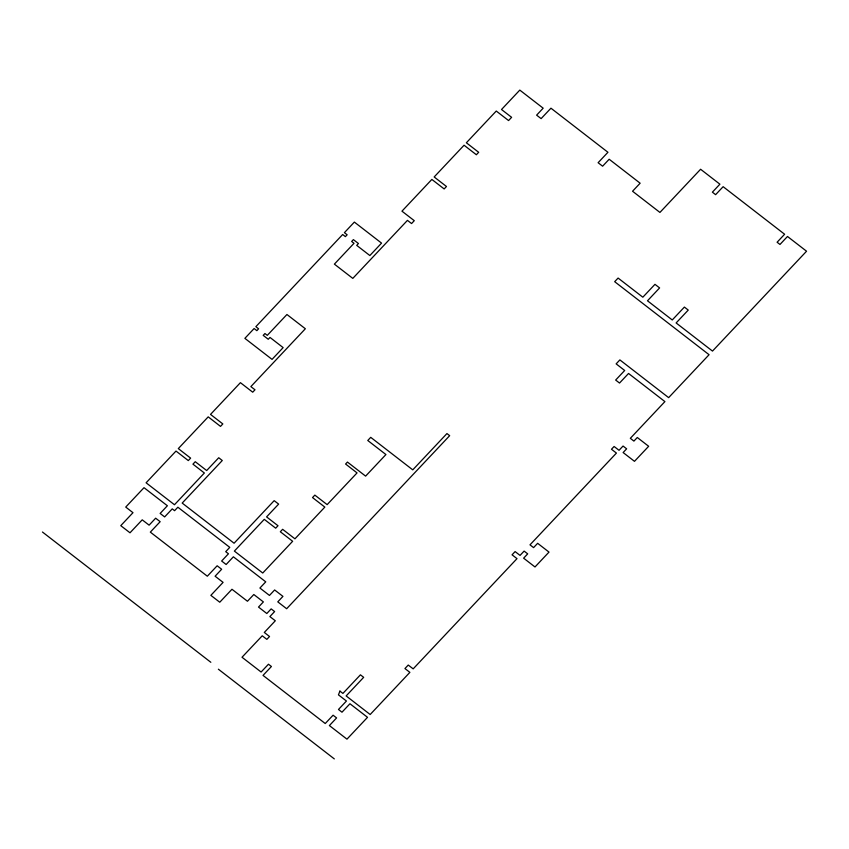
<?xml version="1.0" encoding="UTF-8"?>
<svg xmlns="http://www.w3.org/2000/svg" width="849" height="849" viewBox="0 0 849 849"><rect width="100%" height="100%" fill="white"/><g stroke="black" fill="none" stroke-linecap="round" stroke-linejoin="round"><path stroke-width="1.27" d="M42.45 532.026L210.839 662.294M218.373 669.203L334.315 758.9M339.918 691.107L338.454 694.853L346.434 701.03L338.475 709.477L341.988 712.205L349.958 703.747L367.521 717.331L346.965 739.161L329.401 725.566L336.597 717.925L333.084 715.208L325.241 723.528L263.031 675.401L271.425 666.497L268.475 664.215L261.11 672.026L242.018 657.253L262.235 635.795L266.851 639.361L269.536 636.506L264.304 632.463L275.309 620.778L269.876 616.586L274.62 611.556L271.16 608.882L266.809 613.509L258.51 607.077L263.37 601.909L253.809 594.512L247.462 601.251L231.968 589.27L219.764 602.228L210.86 595.351L223.075 582.382L215.105 576.216L221.653 569.255L217.153 565.774L207.326 576.216L150.326 532.121L160.164 521.689L155.654 518.198L149.106 525.16L142.218 519.832L130.003 532.801L120.77 525.658L132.985 512.69L125.737 507.076L144.012 487.676L167.38 505.749L160.143 513.443L164.642 516.924L172.23 508.869L174.586 510.695L177.865 507.214L229.771 547.361L225.717 551.67L228.445 553.781L221.642 561.019L226.142 564.5L233.379 556.806L265.748 581.841L259.911 588.039L269.473 595.436L274.63 589.959L282.94 596.38L277.782 601.856L286.654 608.733L449.662 435.664L446.945 433.563L412.763 469.858L370.726 437.341L367.766 440.493L385.934 454.544L365.611 476.13L347.443 462.068L345.596 464.032L357.047 472.904L327.152 504.635L314.841 495.116L312.528 497.567L324.838 507.097L294.943 538.828L282.632 529.309L280.329 531.761L292.64 541.291L262.744 573.022L234.377 551.086L264.272 519.344L275.692 528.184L278.005 525.733L266.586 516.892L278.631 504.104L274.174 500.655L234.08 543.222L182.185 503.075L222.279 460.508L218.724 457.749L206.678 470.548L195.249 461.707L192.946 464.159L204.365 472.999L174.47 504.741L146.102 482.794L175.998 451.063L188.308 460.583L190.622 458.131L178.311 448.601L208.207 416.859L220.517 426.389L222.831 423.938L210.52 414.408L240.416 382.666L252.726 392.196L254.987 389.787L250.869 386.603L305.353 328.754L286.941 314.501L267.297 335.355L264.941 333.53L263.201 335.366L268.263 339.282L269.993 337.435L283.142 347.612L272.051 359.382L244.873 338.348L254.116 328.531L256.854 330.654L258.584 328.807L255.846 326.685L342.667 234.515L345.405 236.627L347.145 234.791L344.407 232.668L354.362 222.088L381.551 243.122L369.856 255.538L356.707 245.372L358.448 243.525L353.386 239.62L351.656 241.456L354.012 243.292L334.379 264.135L352.802 278.387L407.446 220.369L411.574 223.552L414.27 220.687L401.959 211.168L431.854 179.426L444.165 188.945L446.478 186.493L434.168 176.974L464.063 145.232L476.374 154.751L478.677 152.3L466.366 142.77L496.262 111.039L508.572 120.558L511.618 117.332L501.515 109.51L519.8 90.1L543.169 108.184L536.621 115.146L541.121 118.627L550.948 108.194L607.937 152.279L598.11 162.721L602.61 166.202L609.168 159.241L640.135 183.204L632.558 191.248L659.928 212.43L700.595 169.259L719.899 184.191L712.385 192.171L715.611 194.676L723.136 186.684L784.614 234.25L777.1 242.241L779.976 244.459L787.49 236.478L806.55 251.219L712.491 351.083L676.122 322.949L688.252 310.076L684.39 307.083L672.259 319.967L647.49 300.79L659.609 287.917L654.972 284.33L642.842 297.203L618.093 278.058L614.676 281.688L709.074 354.712L668.641 397.64L619.876 359.912L616.141 363.871L624.684 370.482L615.663 380.055L619.526 383.048L628.547 373.464L664.916 401.598L630.329 438.317L633.916 441.098L637.302 437.5L648.657 446.287L634.49 461.336L623.124 452.549L626.636 448.824L623.049 446.043L619.038 450.299L614.103 446.489L611.492 449.259L616.427 453.079L529.988 544.846L533.575 547.616L537.64 543.307L549.006 552.094L534.997 566.973L523.631 558.175L527.696 553.866L524.109 551.086L520.044 555.405L515.11 551.585L512.064 554.822L516.999 558.642L413.176 668.863L408.242 665.054L404.941 668.556L409.876 672.366L370.175 714.518L346.148 695.925L363.669 677.332L360.432 674.828L342.911 693.421L339.918 691.107"/></g></svg>
